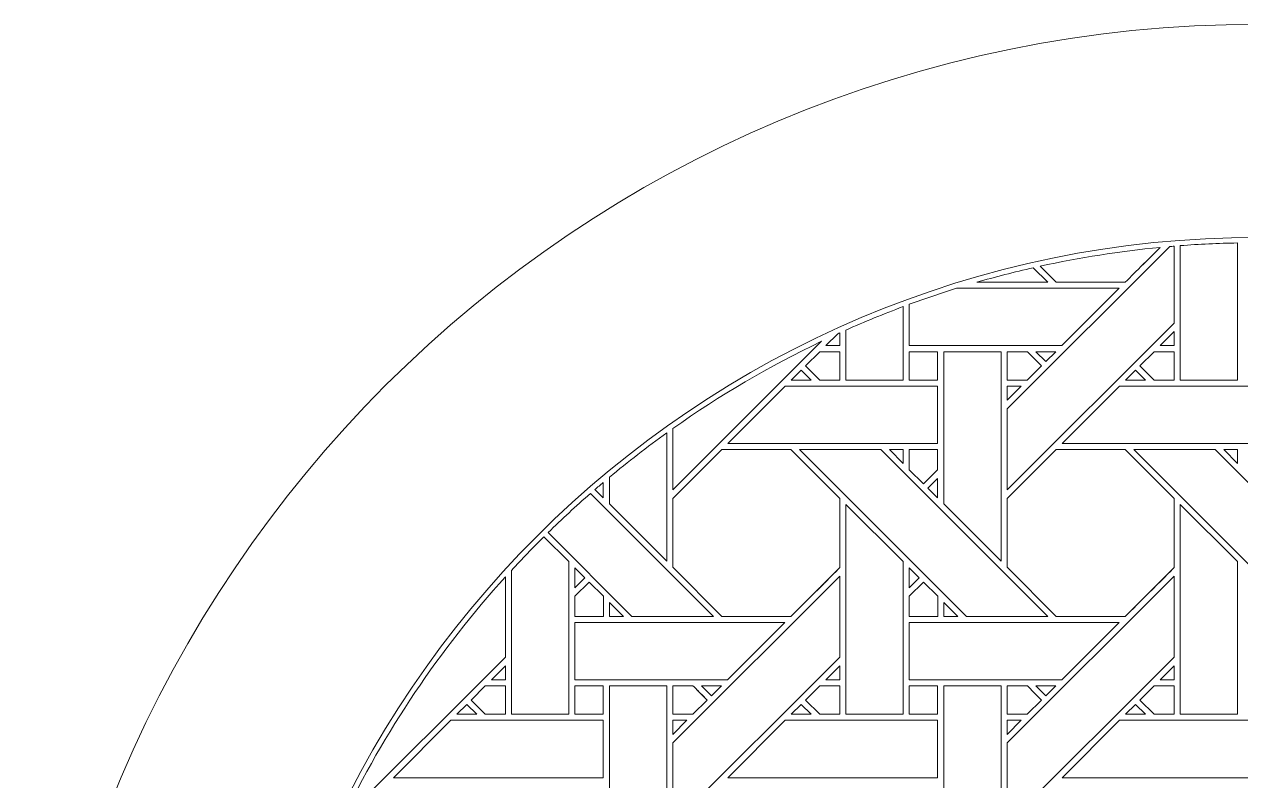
# Model space of a CAD drawing. Header units: inches. Extents: x 8.9 to 15.9, y 4.1 to 14.1.
# Drawn here: x 8.883 to 12.334, y 11.947 to 14.095 of the extents above; entities that cross this region are included whole.
import ezdxf

# ---------------------------------------------------------------- set-up
doc = ezdxf.new("R2010")
doc.units = ezdxf.units.IN
doc.header["$MEASUREMENT"] = 0
doc.layers.add('Design', color=7, linetype='Continuous', lineweight=0)

msp = doc.modelspace()

# ---------------------------------------------------------------- linework, layer by layer
at = {"layer": 'Design'}
for points, knots in [([(12.3829, 14.0948), (10.4499, 14.0948), (8.8829, 12.5278), (8.8829, 10.5948), (8.8829, 10.5948), (8.8829, 4.0948), (8.8829, 4.0948), (8.8829, 4.0948), (15.8829, 4.0948), (15.8829, 4.0948), (15.8829, 4.0948), (15.8829, 10.5948), (15.8829, 10.5948), (15.8829, 12.5278), (14.3159, 14.0948), (12.3829, 14.0948)], [0, 0, 0, 0, 1, 1, 1, 2, 2, 2, 3, 3, 3, 4, 4, 4, 5, 5, 5, 5]), ([(12.3829, 13.4898), (10.7865, 13.4898), (9.4879, 12.1911), (9.4879, 10.5948), (9.4879, 10.5948), (9.4879, 4.6998), (9.4879, 4.6998), (9.4879, 4.6998), (15.2779, 4.6998), (15.2779, 4.6998), (15.2779, 4.6998), (15.2779, 10.5948), (15.2779, 10.5948), (15.2779, 12.1911), (13.9792, 13.4898), (12.3829, 13.4898)], [0, 0, 0, 0, 1, 1, 1, 2, 2, 2, 3, 3, 3, 4, 4, 4, 5, 5, 5, 5]), ([(12.1453, 13.4649), (12.1453, 13.4649), (12.1453, 13.2465), (12.1453, 13.2465), (12.1453, 13.2465), (11.6717, 12.7729), (11.6717, 12.7729), (11.6717, 12.7729), (11.6717, 13.003), (11.6717, 13.003), (11.6717, 13.003), (12.1325, 13.4638), (12.1325, 13.4638), (12.1368, 13.4641), (12.141, 13.4645), (12.1453, 13.4649)], [0, 0, 0, 0, 1, 1, 1, 2, 2, 2, 3, 3, 3, 4, 4, 4, 5, 5, 5, 5]), ([(12.1057, 13.4614), (12.0663, 13.422), (12.0127, 13.3685), (12.0066, 13.3624), (12.0066, 13.3624), (11.8109, 13.3624), (11.8109, 13.3624), (11.8109, 13.3624), (11.7654, 13.4079), (11.7654, 13.4079), (11.8766, 13.4323), (11.9901, 13.4503), (12.1057, 13.4614)], [0, 0, 0, 0, 1, 1, 1, 2, 2, 2, 3, 3, 3, 4, 4, 4, 4]), ([(12.1057, 13.4614), (12.0664, 13.4221), (12.0128, 13.3686), (12.0066, 13.3624), (12.0066, 13.3624), (11.8109, 13.3624), (11.8109, 13.3624), (11.8109, 13.3624), (11.7654, 13.4079), (11.7654, 13.4079), (11.8766, 13.4323), (11.9901, 13.4503), (12.1057, 13.4614)], [0, 0, 0, 0, 1, 1, 1, 2, 2, 2, 3, 3, 3, 4, 4, 4, 4]), ([(12.1625, 13.4664), (12.2163, 13.4705), (12.2706, 13.4729), (12.3252, 13.474), (12.3252, 13.474), (12.3252, 13.0843), (12.3252, 13.0843), (12.3252, 13.0843), (12.1625, 13.0843), (12.1625, 13.0843), (12.1625, 13.0843), (12.1625, 13.4664), (12.1625, 13.4664)], [0, 0, 0, 0, 1, 1, 1, 2, 2, 2, 3, 3, 3, 4, 4, 4, 4]), ([(11.7455, 13.4035), (11.7455, 13.4035), (11.7867, 13.3623), (11.7867, 13.3623), (11.7867, 13.3623), (11.5853, 13.3623), (11.5853, 13.3623), (11.6381, 13.3776), (11.6915, 13.3913), (11.7455, 13.4035)], [0, 0, 0, 0, 1, 1, 1, 2, 2, 2, 3, 3, 3, 3]), ([(11.3938, 13.2998), (11.4378, 13.3159), (11.4824, 13.331), (11.5274, 13.3451), (11.5274, 13.3451), (11.9895, 13.3451), (11.9895, 13.3451), (11.9895, 13.3451), (11.8268, 13.1824), (11.8268, 13.1824), (11.8268, 13.1824), (11.3938, 13.1824), (11.3938, 13.1824), (11.3938, 13.1824), (11.3938, 13.2998), (11.3938, 13.2998)], [0, 0, 0, 0, 1, 1, 1, 2, 2, 2, 3, 3, 3, 4, 4, 4, 5, 5, 5, 5]), ([(11.2137, 13.2265), (11.2672, 13.2504), (11.3214, 13.2726), (11.3765, 13.2932), (11.3765, 13.2932), (11.3765, 13.0843), (11.3765, 13.0843), (11.3765, 13.0843), (11.2137, 13.0843), (11.2137, 13.0843), (11.2137, 13.0843), (11.2137, 13.2265), (11.2137, 13.2265)], [0, 0, 0, 0, 1, 1, 1, 2, 2, 2, 3, 3, 3, 4, 4, 4, 4]), ([(11.1906, 13.2162), (11.1926, 13.2171), (11.1946, 13.2181), (11.1966, 13.219), (11.1966, 13.219), (11.1966, 13.1824), (11.1966, 13.1824), (11.1966, 13.1824), (11.1568, 13.1824), (11.1568, 13.1824), (11.1568, 13.1824), (11.1906, 13.2162), (11.1906, 13.2162)], [0, 0, 0, 0, 1, 1, 1, 2, 2, 2, 3, 3, 3, 4, 4, 4, 4]), ([(12.1056, 13.1824), (12.1056, 13.1824), (12.1453, 13.2222), (12.1453, 13.2222), (12.1453, 13.2222), (12.1453, 13.1824), (12.1453, 13.1824), (12.1453, 13.1824), (12.1056, 13.1824), (12.1056, 13.1824)], [0, 0, 0, 0, 1, 1, 1, 2, 2, 2, 3, 3, 3, 3]), ([(10.7229, 12.947), (10.8557, 13.041), (10.9968, 13.124), (11.1448, 13.1947), (11.1448, 13.1947), (10.7229, 12.7729), (10.7229, 12.7729), (10.7229, 12.7729), (10.7229, 12.947), (10.7229, 12.947)], [0, 0, 0, 0, 1, 1, 1, 2, 2, 2, 3, 3, 3, 3]), ([(11.0991, 13.1247), (11.0991, 13.1247), (11.1396, 13.1652), (11.1396, 13.1652), (11.1396, 13.1652), (11.1966, 13.1652), (11.1966, 13.1652), (11.1966, 13.1652), (11.1966, 13.0844), (11.1966, 13.0844), (11.1966, 13.0844), (11.1395, 13.0844), (11.1395, 13.0844), (11.1395, 13.0844), (11.0991, 13.1247), (11.0991, 13.1247)], [0, 0, 0, 0, 1, 1, 1, 2, 2, 2, 3, 3, 3, 4, 4, 4, 5, 5, 5, 5]), ([(11.0991, 13.1247), (11.0991, 13.1247), (11.1396, 13.1652), (11.1396, 13.1652), (11.1396, 13.1652), (11.1966, 13.1652), (11.1966, 13.1652), (11.1966, 13.1652), (11.1966, 13.0844), (11.1966, 13.0844), (11.1966, 13.0844), (11.1395, 13.0844), (11.1395, 13.0844), (11.1395, 13.0844), (11.0991, 13.1247), (11.0991, 13.1247)], [0, 0, 0, 0, 1, 1, 1, 2, 2, 2, 3, 3, 3, 4, 4, 4, 5, 5, 5, 5]), ([(11.474, 13.0844), (11.474, 13.0844), (11.3938, 13.0844), (11.3938, 13.0844), (11.3938, 13.0844), (11.3938, 13.1651), (11.3938, 13.1651), (11.3938, 13.1651), (11.474, 13.1651), (11.474, 13.1651), (11.474, 13.1651), (11.474, 13.0844), (11.474, 13.0844)], [0, 0, 0, 0, 1, 1, 1, 2, 2, 2, 3, 3, 3, 4, 4, 4, 4]), ([(11.3938, 13.1651), (11.3938, 13.1651), (11.474, 13.1651), (11.474, 13.1651), (11.474, 13.1651), (11.474, 13.0844), (11.474, 13.0844), (11.474, 13.0844), (11.3938, 13.0844), (11.3938, 13.0844), (11.3938, 13.0844), (11.3938, 13.1651), (11.3938, 13.1651)], [0, 0, 0, 0, 1, 1, 1, 2, 2, 2, 3, 3, 3, 4, 4, 4, 4]), ([(11.4916, 12.7329), (11.4916, 12.7329), (11.4916, 13.1651), (11.4916, 13.1651), (11.4916, 13.1651), (11.6545, 13.1651), (11.6545, 13.1651), (11.6545, 13.1651), (11.6545, 12.57), (11.6545, 12.57), (11.6545, 12.57), (11.4916, 12.7329), (11.4916, 12.7329)], [0, 0, 0, 0, 1, 1, 1, 2, 2, 2, 3, 3, 3, 4, 4, 4, 4]), ([(11.6717, 13.0844), (11.6717, 13.0844), (11.6717, 13.1651), (11.6717, 13.1651), (11.6717, 13.1651), (11.7287, 13.1651), (11.7287, 13.1651), (11.7339, 13.16), (11.7646, 13.1292), (11.7691, 13.1248), (11.7691, 13.1248), (11.7286, 13.0844), (11.7286, 13.0844), (11.7286, 13.0844), (11.6717, 13.0844), (11.6717, 13.0844)], [0, 0, 0, 0, 1, 1, 1, 2, 2, 2, 3, 3, 3, 4, 4, 4, 5, 5, 5, 5]), ([(11.7691, 13.1248), (11.7691, 13.1248), (11.7286, 13.0844), (11.7286, 13.0844), (11.7286, 13.0844), (11.6717, 13.0844), (11.6717, 13.0844), (11.6717, 13.0844), (11.6717, 13.1651), (11.6717, 13.1651), (11.6717, 13.1651), (11.7287, 13.1651), (11.7287, 13.1651), (11.7339, 13.1599), (11.7647, 13.1291), (11.7691, 13.1248)], [0, 0, 0, 0, 1, 1, 1, 2, 2, 2, 3, 3, 3, 4, 4, 4, 5, 5, 5, 5]), ([(11.7531, 13.1651), (11.7531, 13.1651), (11.8096, 13.1651), (11.8096, 13.1651), (11.8096, 13.1651), (11.7813, 13.1369), (11.7813, 13.1369), (11.7813, 13.1369), (11.7531, 13.1651), (11.7531, 13.1651)], [0, 0, 0, 0, 1, 1, 1, 2, 2, 2, 3, 3, 3, 3]), ([(12.0479, 13.1247), (12.0479, 13.1247), (12.0883, 13.1652), (12.0883, 13.1652), (12.0883, 13.1652), (12.1453, 13.1652), (12.1453, 13.1652), (12.1453, 13.1652), (12.1453, 13.0844), (12.1453, 13.0844), (12.1453, 13.0844), (12.0882, 13.0844), (12.0882, 13.0844), (12.0882, 13.0844), (12.0479, 13.1247), (12.0479, 13.1247)], [0, 0, 0, 0, 1, 1, 1, 2, 2, 2, 3, 3, 3, 4, 4, 4, 5, 5, 5, 5]), ([(12.1453, 13.1652), (12.1453, 13.1652), (12.1453, 13.0844), (12.1453, 13.0844), (12.1453, 13.0844), (12.0882, 13.0844), (12.0882, 13.0844), (12.0882, 13.0844), (12.0479, 13.1247), (12.0479, 13.1247), (12.0479, 13.1247), (12.0883, 13.1652), (12.0883, 13.1652), (12.0883, 13.1652), (12.1453, 13.1652), (12.1453, 13.1652)], [0, 0, 0, 0, 1, 1, 1, 2, 2, 2, 3, 3, 3, 4, 4, 4, 5, 5, 5, 5]), ([(11.1153, 13.0843), (11.1153, 13.0843), (11.0588, 13.0843), (11.0588, 13.0843), (11.0588, 13.0843), (11.087, 13.1126), (11.087, 13.1126), (11.087, 13.1126), (11.1153, 13.0843), (11.1153, 13.0843)], [0, 0, 0, 0, 1, 1, 1, 2, 2, 2, 3, 3, 3, 3]), ([(12.064, 13.0843), (12.064, 13.0843), (12.0075, 13.0843), (12.0075, 13.0843), (12.0075, 13.0843), (12.0358, 13.1126), (12.0358, 13.1126), (12.0358, 13.1126), (12.064, 13.0843), (12.064, 13.0843)], [0, 0, 0, 0, 1, 1, 1, 2, 2, 2, 3, 3, 3, 3]), ([(11.4741, 13.0672), (11.4741, 13.0672), (11.4741, 12.9044), (11.4741, 12.9044), (11.4741, 12.9044), (10.8788, 12.9044), (10.8788, 12.9044), (10.8788, 12.9044), (11.0416, 13.0672), (11.0416, 13.0672), (11.0416, 13.0672), (11.4741, 13.0672), (11.4741, 13.0672)], [0, 0, 0, 0, 1, 1, 1, 2, 2, 2, 3, 3, 3, 4, 4, 4, 4]), ([(11.7115, 13.0672), (11.7115, 13.0672), (11.6717, 13.0274), (11.6717, 13.0274), (11.6717, 13.0274), (11.6717, 13.0672), (11.6717, 13.0672), (11.6717, 13.0672), (11.7115, 13.0672), (11.7115, 13.0672)], [0, 0, 0, 0, 1, 1, 1, 2, 2, 2, 3, 3, 3, 3]), ([(12.4228, 13.0672), (12.4228, 13.0672), (12.4228, 12.9044), (12.4228, 12.9044), (12.4228, 12.9044), (11.8275, 12.9044), (11.8275, 12.9044), (11.8275, 12.9044), (11.9904, 13.0672), (11.9904, 13.0672), (11.9904, 13.0672), (12.4228, 13.0672), (12.4228, 13.0672)], [0, 0, 0, 0, 1, 1, 1, 2, 2, 2, 3, 3, 3, 4, 4, 4, 4]), ([(10.5429, 12.8086), (10.5956, 12.8525), (10.65, 12.8946), (10.7058, 12.9347), (10.7058, 12.9347), (10.7058, 12.57), (10.7058, 12.57), (10.7058, 12.57), (10.5429, 12.7329), (10.5429, 12.7329), (10.5429, 12.7329), (10.5429, 12.8086), (10.5429, 12.8086)], [0, 0, 0, 0, 1, 1, 1, 2, 2, 2, 3, 3, 3, 4, 4, 4, 4]), ([(11.1966, 12.7485), (11.1966, 12.7485), (11.1966, 12.5523), (11.1966, 12.5523), (11.1788, 12.5344), (11.0669, 12.4226), (11.0579, 12.4136), (11.0579, 12.4136), (10.8622, 12.4136), (10.8622, 12.4136), (10.8622, 12.4136), (10.7229, 12.5529), (10.7229, 12.5529), (10.7229, 12.5529), (10.7229, 12.7485), (10.7229, 12.7485), (10.7229, 12.7485), (10.8616, 12.8873), (10.8616, 12.8873), (10.8616, 12.8873), (11.0578, 12.8873), (11.0578, 12.8873), (11.0578, 12.8873), (11.1966, 12.7485), (11.1966, 12.7485)], [0, 0, 0, 0, 1, 1, 1, 2, 2, 2, 3, 3, 3, 4, 4, 4, 5, 5, 5, 6, 6, 6, 7, 7, 7, 8, 8, 8, 8]), ([(10.7229, 12.7485), (10.7229, 12.7485), (10.8616, 12.8873), (10.8616, 12.8873), (10.8616, 12.8873), (11.0578, 12.8873), (11.0578, 12.8873), (11.0578, 12.8873), (11.1966, 12.7485), (11.1966, 12.7485), (11.1966, 12.7485), (11.1966, 12.5523), (11.1966, 12.5523), (11.1784, 12.534), (11.0666, 12.4224), (11.0579, 12.4136), (11.0579, 12.4136), (10.8622, 12.4136), (10.8622, 12.4136), (10.8622, 12.4136), (10.7229, 12.5529), (10.7229, 12.5529), (10.7229, 12.5529), (10.7229, 12.7485), (10.7229, 12.7485)], [0, 0, 0, 0, 1, 1, 1, 2, 2, 2, 3, 3, 3, 4, 4, 4, 5, 5, 5, 6, 6, 6, 7, 7, 7, 8, 8, 8, 8]), ([(11.313, 12.8872), (11.313, 12.8872), (11.7867, 12.4136), (11.7867, 12.4136), (11.7867, 12.4136), (11.5557, 12.4136), (11.5557, 12.4136), (11.5557, 12.4136), (11.0821, 12.8872), (11.0821, 12.8872), (11.0821, 12.8872), (11.313, 12.8872), (11.313, 12.8872)], [0, 0, 0, 0, 1, 1, 1, 2, 2, 2, 3, 3, 3, 4, 4, 4, 4]), ([(11.3766, 12.8872), (11.3766, 12.8872), (11.3766, 12.8474), (11.3766, 12.8474), (11.3766, 12.8474), (11.3372, 12.8872), (11.3372, 12.8872), (11.3372, 12.8872), (11.3766, 12.8872), (11.3766, 12.8872)], [0, 0, 0, 0, 1, 1, 1, 2, 2, 2, 3, 3, 3, 3]), ([(11.474, 12.8873), (11.474, 12.8873), (11.474, 12.8297), (11.474, 12.8297), (11.474, 12.8297), (11.4341, 12.7897), (11.4341, 12.7897), (11.4341, 12.7897), (11.3938, 12.8301), (11.3938, 12.8301), (11.3938, 12.8301), (11.3938, 12.8873), (11.3938, 12.8873), (11.3938, 12.8873), (11.474, 12.8873), (11.474, 12.8873)], [0, 0, 0, 0, 1, 1, 1, 2, 2, 2, 3, 3, 3, 4, 4, 4, 5, 5, 5, 5]), ([(11.4341, 12.7897), (11.4341, 12.7897), (11.3938, 12.8301), (11.3938, 12.8301), (11.3938, 12.8301), (11.3938, 12.8873), (11.3938, 12.8873), (11.3938, 12.8873), (11.474, 12.8873), (11.474, 12.8873), (11.474, 12.8873), (11.474, 12.8297), (11.474, 12.8297), (11.474, 12.8297), (11.4341, 12.7897), (11.4341, 12.7897)], [0, 0, 0, 0, 1, 1, 1, 2, 2, 2, 3, 3, 3, 4, 4, 4, 5, 5, 5, 5]), ([(11.8104, 12.8873), (11.8104, 12.8873), (12.0066, 12.8873), (12.0066, 12.8873), (12.0066, 12.8873), (12.1453, 12.7485), (12.1453, 12.7485), (12.1453, 12.7485), (12.1453, 12.5523), (12.1453, 12.5523), (12.1275, 12.5344), (12.0156, 12.4226), (12.0066, 12.4136), (12.0066, 12.4136), (11.8109, 12.4136), (11.8109, 12.4136), (11.8109, 12.4136), (11.6717, 12.5529), (11.6717, 12.5529), (11.6717, 12.5529), (11.6717, 12.7485), (11.6717, 12.7485), (11.6717, 12.7485), (11.8104, 12.8873), (11.8104, 12.8873)], [0, 0, 0, 0, 1, 1, 1, 2, 2, 2, 3, 3, 3, 4, 4, 4, 5, 5, 5, 6, 6, 6, 7, 7, 7, 8, 8, 8, 8]), ([(12.0066, 12.8873), (12.0066, 12.8873), (12.1453, 12.7485), (12.1453, 12.7485), (12.1453, 12.7485), (12.1453, 12.5523), (12.1453, 12.5523), (12.1272, 12.5341), (12.0154, 12.4224), (12.0066, 12.4136), (12.0066, 12.4136), (11.8109, 12.4136), (11.8109, 12.4136), (11.8109, 12.4136), (11.6717, 12.5529), (11.6717, 12.5529), (11.6717, 12.5529), (11.6717, 12.7485), (11.6717, 12.7485), (11.6717, 12.7485), (11.8104, 12.8873), (11.8104, 12.8873), (11.8104, 12.8873), (12.0066, 12.8873), (12.0066, 12.8873)], [0, 0, 0, 0, 1, 1, 1, 2, 2, 2, 3, 3, 3, 4, 4, 4, 5, 5, 5, 6, 6, 6, 7, 7, 7, 8, 8, 8, 8]), ([(12.7354, 12.4136), (12.7354, 12.4136), (12.5044, 12.4136), (12.5044, 12.4136), (12.5044, 12.4136), (12.0308, 12.8872), (12.0308, 12.8872), (12.0308, 12.8872), (12.2618, 12.8872), (12.2618, 12.8872), (12.2618, 12.8872), (12.7354, 12.4136), (12.7354, 12.4136)], [0, 0, 0, 0, 1, 1, 1, 2, 2, 2, 3, 3, 3, 4, 4, 4, 4]), ([(12.2859, 12.8872), (12.2859, 12.8872), (12.3253, 12.8872), (12.3253, 12.8872), (12.3253, 12.8872), (12.3253, 12.8474), (12.3253, 12.8474), (12.3253, 12.8474), (12.2859, 12.8872), (12.2859, 12.8872)], [0, 0, 0, 0, 1, 1, 1, 2, 2, 2, 3, 3, 3, 3]), ([(11.4741, 12.8054), (11.4741, 12.8054), (11.4741, 12.7502), (11.4741, 12.7502), (11.4741, 12.7502), (11.4463, 12.7776), (11.4463, 12.7776), (11.4463, 12.7776), (11.4741, 12.8054), (11.4741, 12.8054)], [0, 0, 0, 0, 1, 1, 1, 2, 2, 2, 3, 3, 3, 3]), ([(10.5253, 12.7938), (10.5253, 12.7938), (10.5253, 12.7502), (10.5253, 12.7502), (10.5253, 12.7502), (10.5016, 12.7737), (10.5016, 12.7737), (10.5094, 12.7805), (10.5174, 12.7871), (10.5253, 12.7938)], [0, 0, 0, 0, 1, 1, 1, 2, 2, 2, 3, 3, 3, 3]), ([(10.489, 12.7626), (10.489, 12.7626), (10.838, 12.4136), (10.838, 12.4136), (10.838, 12.4136), (10.6069, 12.4136), (10.6069, 12.4136), (10.6069, 12.4136), (10.3691, 12.6515), (10.3691, 12.6515), (10.408, 12.6896), (10.4479, 12.7267), (10.489, 12.7626)], [0, 0, 0, 0, 1, 1, 1, 2, 2, 2, 3, 3, 3, 4, 4, 4, 4]), ([(11.2137, 12.1356), (11.2137, 12.1356), (11.2137, 12.7314), (11.2137, 12.7314), (11.2137, 12.7314), (11.3765, 12.5693), (11.3765, 12.5693), (11.3765, 12.5693), (11.3765, 12.1356), (11.3765, 12.1356), (11.3765, 12.1356), (11.2137, 12.1356), (11.2137, 12.1356)], [0, 0, 0, 0, 1, 1, 1, 2, 2, 2, 3, 3, 3, 4, 4, 4, 4]), ([(12.1625, 12.1356), (12.1625, 12.1356), (12.1625, 12.7314), (12.1625, 12.7314), (12.1625, 12.7314), (12.3252, 12.5693), (12.3252, 12.5693), (12.3252, 12.5693), (12.3252, 12.1356), (12.3252, 12.1356), (12.3252, 12.1356), (12.1625, 12.1356), (12.1625, 12.1356)], [0, 0, 0, 0, 1, 1, 1, 2, 2, 2, 3, 3, 3, 4, 4, 4, 4]), ([(10.265, 12.5443), (10.295, 12.5768), (10.3256, 12.6086), (10.357, 12.6397), (10.357, 12.6397), (10.4278, 12.5693), (10.4278, 12.5693), (10.4278, 12.5693), (10.4278, 12.1356), (10.4278, 12.1356), (10.4278, 12.1356), (10.265, 12.1356), (10.265, 12.1356), (10.265, 12.1356), (10.265, 12.5443), (10.265, 12.5443)], [0, 0, 0, 0, 1, 1, 1, 2, 2, 2, 3, 3, 3, 4, 4, 4, 5, 5, 5, 5]), ([(10.4451, 12.495), (10.4451, 12.495), (10.4451, 12.5518), (10.4451, 12.5518), (10.4451, 12.5518), (10.4733, 12.5232), (10.4733, 12.5232), (10.4733, 12.5232), (10.4451, 12.495), (10.4451, 12.495)], [0, 0, 0, 0, 1, 1, 1, 2, 2, 2, 3, 3, 3, 3]), ([(11.1966, 12.2978), (11.1966, 12.2978), (10.7229, 11.8242), (10.7229, 11.8242), (10.7229, 11.8242), (10.7229, 12.0543), (10.7229, 12.0543), (10.7229, 12.0543), (11.1966, 12.5279), (11.1966, 12.5279), (11.1966, 12.5279), (11.1966, 12.2978), (11.1966, 12.2978)], [0, 0, 0, 0, 1, 1, 1, 2, 2, 2, 3, 3, 3, 4, 4, 4, 4]), ([(11.3938, 12.495), (11.3938, 12.495), (11.3938, 12.5518), (11.3938, 12.5518), (11.3938, 12.5518), (11.422, 12.5232), (11.422, 12.5232), (11.422, 12.5232), (11.3938, 12.495), (11.3938, 12.495)], [0, 0, 0, 0, 1, 1, 1, 2, 2, 2, 3, 3, 3, 3]), ([(12.1453, 12.2978), (12.1453, 12.2978), (11.6717, 11.8242), (11.6717, 11.8242), (11.6717, 11.8242), (11.6717, 12.0543), (11.6717, 12.0543), (11.6717, 12.0543), (12.1453, 12.5279), (12.1453, 12.5279), (12.1453, 12.5279), (12.1453, 12.2978), (12.1453, 12.2978)], [0, 0, 0, 0, 1, 1, 1, 2, 2, 2, 3, 3, 3, 4, 4, 4, 4]), ([(10.2479, 12.5257), (10.2479, 12.5257), (10.2479, 12.2978), (10.2479, 12.2978), (10.2479, 12.2978), (9.7829, 11.8329), (9.7829, 11.8329), (9.9041, 12.0864), (10.0613, 12.3195), (10.2479, 12.5257)], [0, 0, 0, 0, 1, 1, 1, 2, 2, 2, 3, 3, 3, 3]), ([(10.4451, 12.4134), (10.4451, 12.4134), (10.4451, 12.4707), (10.4451, 12.4707), (10.4451, 12.4707), (10.4854, 12.511), (10.4854, 12.511), (10.4854, 12.511), (10.5257, 12.4707), (10.5257, 12.4707), (10.5257, 12.4707), (10.5257, 12.4134), (10.5257, 12.4134), (10.5257, 12.4134), (10.4451, 12.4134), (10.4451, 12.4134)], [0, 0, 0, 0, 1, 1, 1, 2, 2, 2, 3, 3, 3, 4, 4, 4, 5, 5, 5, 5]), ([(10.4854, 12.511), (10.4854, 12.511), (10.5257, 12.4707), (10.5257, 12.4707), (10.5257, 12.4707), (10.5257, 12.4134), (10.5257, 12.4134), (10.5257, 12.4134), (10.4451, 12.4134), (10.4451, 12.4134), (10.4451, 12.4134), (10.4451, 12.4707), (10.4451, 12.4707), (10.4451, 12.4707), (10.4854, 12.511), (10.4854, 12.511)], [0, 0, 0, 0, 1, 1, 1, 2, 2, 2, 3, 3, 3, 4, 4, 4, 5, 5, 5, 5]), ([(11.3938, 12.4134), (11.3938, 12.4134), (11.3938, 12.4707), (11.3938, 12.4707), (11.3938, 12.4707), (11.4341, 12.511), (11.4341, 12.511), (11.4341, 12.511), (11.4745, 12.4707), (11.4745, 12.4707), (11.4745, 12.4707), (11.4745, 12.4134), (11.4745, 12.4134), (11.4745, 12.4134), (11.3938, 12.4134), (11.3938, 12.4134)], [0, 0, 0, 0, 1, 1, 1, 2, 2, 2, 3, 3, 3, 4, 4, 4, 5, 5, 5, 5]), ([(11.4341, 12.511), (11.4341, 12.511), (11.4745, 12.4707), (11.4745, 12.4707), (11.4745, 12.4707), (11.4745, 12.4134), (11.4745, 12.4134), (11.4745, 12.4134), (11.3938, 12.4134), (11.3938, 12.4134), (11.3938, 12.4134), (11.3938, 12.4707), (11.3938, 12.4707), (11.3938, 12.4707), (11.4341, 12.511), (11.4341, 12.511)], [0, 0, 0, 0, 1, 1, 1, 2, 2, 2, 3, 3, 3, 4, 4, 4, 5, 5, 5, 5]), ([(10.543, 12.4136), (10.543, 12.4136), (10.543, 12.4534), (10.543, 12.4534), (10.543, 12.4534), (10.5827, 12.4136), (10.5827, 12.4136), (10.5827, 12.4136), (10.543, 12.4136), (10.543, 12.4136)], [0, 0, 0, 0, 1, 1, 1, 2, 2, 2, 3, 3, 3, 3]), ([(11.4917, 12.4136), (11.4917, 12.4136), (11.4917, 12.4534), (11.4917, 12.4534), (11.4917, 12.4534), (11.5314, 12.4136), (11.5314, 12.4136), (11.5314, 12.4136), (11.4917, 12.4136), (11.4917, 12.4136)], [0, 0, 0, 0, 1, 1, 1, 2, 2, 2, 3, 3, 3, 3]), ([(11.0408, 12.3963), (11.0408, 12.3963), (10.8781, 12.2336), (10.8781, 12.2336), (10.8781, 12.2336), (10.4451, 12.2336), (10.4451, 12.2336), (10.4451, 12.2336), (10.4451, 12.3963), (10.4451, 12.3963), (10.4451, 12.3963), (11.0408, 12.3963), (11.0408, 12.3963)], [0, 0, 0, 0, 1, 1, 1, 2, 2, 2, 3, 3, 3, 4, 4, 4, 4]), ([(11.9895, 12.3963), (11.9895, 12.3963), (11.8268, 12.2336), (11.8268, 12.2336), (11.8268, 12.2336), (11.3938, 12.2336), (11.3938, 12.2336), (11.3938, 12.2336), (11.3938, 12.3963), (11.3938, 12.3963), (11.3938, 12.3963), (11.9895, 12.3963), (11.9895, 12.3963)], [0, 0, 0, 0, 1, 1, 1, 2, 2, 2, 3, 3, 3, 4, 4, 4, 4]), ([(10.2479, 12.2337), (10.2479, 12.2337), (10.2081, 12.2337), (10.2081, 12.2337), (10.2081, 12.2337), (10.2479, 12.2734), (10.2479, 12.2734), (10.2479, 12.2734), (10.2479, 12.2337), (10.2479, 12.2337)], [0, 0, 0, 0, 1, 1, 1, 2, 2, 2, 3, 3, 3, 3]), ([(11.1568, 12.2337), (11.1568, 12.2337), (11.1966, 12.2734), (11.1966, 12.2734), (11.1966, 12.2734), (11.1966, 12.2337), (11.1966, 12.2337), (11.1966, 12.2337), (11.1568, 12.2337), (11.1568, 12.2337)], [0, 0, 0, 0, 1, 1, 1, 2, 2, 2, 3, 3, 3, 3]), ([(12.1056, 12.2337), (12.1056, 12.2337), (12.1453, 12.2734), (12.1453, 12.2734), (12.1453, 12.2734), (12.1453, 12.2337), (12.1453, 12.2337), (12.1453, 12.2337), (12.1056, 12.2337), (12.1056, 12.2337)], [0, 0, 0, 0, 1, 1, 1, 2, 2, 2, 3, 3, 3, 3]), ([(10.1504, 12.176), (10.1504, 12.176), (10.1908, 12.2164), (10.1908, 12.2164), (10.1908, 12.2164), (10.2479, 12.2164), (10.2479, 12.2164), (10.2479, 12.2164), (10.2479, 12.1356), (10.2479, 12.1356), (10.2479, 12.1356), (10.1907, 12.1356), (10.1907, 12.1356), (10.1907, 12.1356), (10.1504, 12.176), (10.1504, 12.176)], [0, 0, 0, 0, 1, 1, 1, 2, 2, 2, 3, 3, 3, 4, 4, 4, 5, 5, 5, 5]), ([(10.1504, 12.176), (10.1504, 12.176), (10.1908, 12.2164), (10.1908, 12.2164), (10.1908, 12.2164), (10.2479, 12.2164), (10.2479, 12.2164), (10.2479, 12.2164), (10.2479, 12.1356), (10.2479, 12.1356), (10.2479, 12.1356), (10.1907, 12.1356), (10.1907, 12.1356), (10.1907, 12.1356), (10.1504, 12.176), (10.1504, 12.176)], [0, 0, 0, 0, 1, 1, 1, 2, 2, 2, 3, 3, 3, 4, 4, 4, 5, 5, 5, 5]), ([(10.5253, 12.1356), (10.5253, 12.1356), (10.4451, 12.1356), (10.4451, 12.1356), (10.4451, 12.1356), (10.4451, 12.2164), (10.4451, 12.2164), (10.4451, 12.2164), (10.5253, 12.2164), (10.5253, 12.2164), (10.5253, 12.2164), (10.5253, 12.1356), (10.5253, 12.1356)], [0, 0, 0, 0, 1, 1, 1, 2, 2, 2, 3, 3, 3, 4, 4, 4, 4]), ([(10.5253, 12.2164), (10.5253, 12.2164), (10.5253, 12.1356), (10.5253, 12.1356), (10.5253, 12.1356), (10.4451, 12.1356), (10.4451, 12.1356), (10.4451, 12.1356), (10.4451, 12.2164), (10.4451, 12.2164), (10.4451, 12.2164), (10.5253, 12.2164), (10.5253, 12.2164)], [0, 0, 0, 0, 1, 1, 1, 2, 2, 2, 3, 3, 3, 4, 4, 4, 4]), ([(10.7058, 12.2164), (10.7058, 12.2164), (10.7058, 11.6213), (10.7058, 11.6213), (10.7058, 11.6213), (10.5429, 11.7842), (10.5429, 11.7842), (10.5429, 11.7842), (10.5429, 12.2164), (10.5429, 12.2164), (10.5429, 12.2164), (10.7058, 12.2164), (10.7058, 12.2164)], [0, 0, 0, 0, 1, 1, 1, 2, 2, 2, 3, 3, 3, 4, 4, 4, 4]), ([(10.78, 12.2164), (10.7851, 12.2113), (10.8159, 12.1805), (10.8203, 12.1761), (10.8203, 12.1761), (10.7799, 12.1356), (10.7799, 12.1356), (10.7799, 12.1356), (10.7229, 12.1356), (10.7229, 12.1356), (10.7229, 12.1356), (10.7229, 12.2164), (10.7229, 12.2164), (10.7229, 12.2164), (10.78, 12.2164), (10.78, 12.2164)], [0, 0, 0, 0, 1, 1, 1, 2, 2, 2, 3, 3, 3, 4, 4, 4, 5, 5, 5, 5]), ([(10.805, 12.1914), (10.805, 12.1914), (10.8203, 12.1761), (10.8203, 12.1761), (10.8203, 12.1761), (10.7799, 12.1356), (10.7799, 12.1356), (10.7799, 12.1356), (10.7229, 12.1356), (10.7229, 12.1356), (10.7229, 12.1356), (10.7229, 12.2164), (10.7229, 12.2164), (10.7229, 12.2164), (10.78, 12.2164), (10.78, 12.2164), (10.7854, 12.211), (10.7956, 12.2008), (10.805, 12.1914)], [0, 0, 0, 0, 1, 1, 1, 2, 2, 2, 3, 3, 3, 4, 4, 4, 5, 5, 5, 6, 6, 6, 6]), ([(10.8044, 12.2164), (10.8044, 12.2164), (10.8608, 12.2164), (10.8608, 12.2164), (10.8608, 12.2164), (10.8326, 12.1882), (10.8326, 12.1882), (10.8326, 12.1882), (10.8044, 12.2164), (10.8044, 12.2164)], [0, 0, 0, 0, 1, 1, 1, 2, 2, 2, 3, 3, 3, 3]), ([(11.1966, 12.2164), (11.1966, 12.2164), (11.1966, 12.1356), (11.1966, 12.1356), (11.1966, 12.1356), (11.1395, 12.1356), (11.1395, 12.1356), (11.1395, 12.1356), (11.0991, 12.176), (11.0991, 12.176), (11.0991, 12.176), (11.1396, 12.2164), (11.1396, 12.2164), (11.1396, 12.2164), (11.1966, 12.2164), (11.1966, 12.2164)], [0, 0, 0, 0, 1, 1, 1, 2, 2, 2, 3, 3, 3, 4, 4, 4, 5, 5, 5, 5]), ([(11.1966, 12.2164), (11.1966, 12.2164), (11.1966, 12.1356), (11.1966, 12.1356), (11.1966, 12.1356), (11.1395, 12.1356), (11.1395, 12.1356), (11.1395, 12.1356), (11.0991, 12.176), (11.0991, 12.176), (11.0991, 12.176), (11.1396, 12.2164), (11.1396, 12.2164), (11.1396, 12.2164), (11.1966, 12.2164), (11.1966, 12.2164)], [0, 0, 0, 0, 1, 1, 1, 2, 2, 2, 3, 3, 3, 4, 4, 4, 5, 5, 5, 5]), ([(11.474, 12.1356), (11.474, 12.1356), (11.3938, 12.1356), (11.3938, 12.1356), (11.3938, 12.1356), (11.3938, 12.2164), (11.3938, 12.2164), (11.3938, 12.2164), (11.474, 12.2164), (11.474, 12.2164), (11.474, 12.2164), (11.474, 12.1356), (11.474, 12.1356)], [0, 0, 0, 0, 1, 1, 1, 2, 2, 2, 3, 3, 3, 4, 4, 4, 4]), ([(11.474, 12.2164), (11.474, 12.2164), (11.474, 12.1356), (11.474, 12.1356), (11.474, 12.1356), (11.3938, 12.1356), (11.3938, 12.1356), (11.3938, 12.1356), (11.3938, 12.2164), (11.3938, 12.2164), (11.3938, 12.2164), (11.474, 12.2164), (11.474, 12.2164)], [0, 0, 0, 0, 1, 1, 1, 2, 2, 2, 3, 3, 3, 4, 4, 4, 4]), ([(11.4916, 11.7842), (11.4916, 11.7842), (11.4916, 12.2164), (11.4916, 12.2164), (11.4916, 12.2164), (11.6545, 12.2164), (11.6545, 12.2164), (11.6545, 12.2164), (11.6545, 11.6213), (11.6545, 11.6213), (11.6545, 11.6213), (11.4916, 11.7842), (11.4916, 11.7842)], [0, 0, 0, 0, 1, 1, 1, 2, 2, 2, 3, 3, 3, 4, 4, 4, 4]), ([(11.7287, 12.2164), (11.7339, 12.2113), (11.7646, 12.1805), (11.7691, 12.1761), (11.7691, 12.1761), (11.7286, 12.1356), (11.7286, 12.1356), (11.7286, 12.1356), (11.6717, 12.1356), (11.6717, 12.1356), (11.6717, 12.1356), (11.6717, 12.2164), (11.6717, 12.2164), (11.6717, 12.2164), (11.7287, 12.2164), (11.7287, 12.2164)], [0, 0, 0, 0, 1, 1, 1, 2, 2, 2, 3, 3, 3, 4, 4, 4, 5, 5, 5, 5]), ([(11.7691, 12.1761), (11.7691, 12.1761), (11.7286, 12.1356), (11.7286, 12.1356), (11.7286, 12.1356), (11.6717, 12.1356), (11.6717, 12.1356), (11.6717, 12.1356), (11.6717, 12.2164), (11.6717, 12.2164), (11.6717, 12.2164), (11.7287, 12.2164), (11.7287, 12.2164), (11.734, 12.2112), (11.7648, 12.1803), (11.7691, 12.1761)], [0, 0, 0, 0, 1, 1, 1, 2, 2, 2, 3, 3, 3, 4, 4, 4, 5, 5, 5, 5]), ([(11.7531, 12.2164), (11.7531, 12.2164), (11.8096, 12.2164), (11.8096, 12.2164), (11.8096, 12.2164), (11.7813, 12.1882), (11.7813, 12.1882), (11.7813, 12.1882), (11.7531, 12.2164), (11.7531, 12.2164)], [0, 0, 0, 0, 1, 1, 1, 2, 2, 2, 3, 3, 3, 3]), ([(12.1453, 12.2164), (12.1453, 12.2164), (12.1453, 12.1356), (12.1453, 12.1356), (12.1453, 12.1356), (12.0882, 12.1356), (12.0882, 12.1356), (12.0882, 12.1356), (12.0479, 12.176), (12.0479, 12.176), (12.0479, 12.176), (12.0883, 12.2164), (12.0883, 12.2164), (12.0883, 12.2164), (12.1453, 12.2164), (12.1453, 12.2164)], [0, 0, 0, 0, 1, 1, 1, 2, 2, 2, 3, 3, 3, 4, 4, 4, 5, 5, 5, 5]), ([(12.1453, 12.2164), (12.1453, 12.2164), (12.1453, 12.1356), (12.1453, 12.1356), (12.1453, 12.1356), (12.0882, 12.1356), (12.0882, 12.1356), (12.0882, 12.1356), (12.0479, 12.176), (12.0479, 12.176), (12.0479, 12.176), (12.0883, 12.2164), (12.0883, 12.2164), (12.0883, 12.2164), (12.1453, 12.2164), (12.1453, 12.2164)], [0, 0, 0, 0, 1, 1, 1, 2, 2, 2, 3, 3, 3, 4, 4, 4, 5, 5, 5, 5]), ([(10.1666, 12.1356), (10.1666, 12.1356), (10.11, 12.1356), (10.11, 12.1356), (10.11, 12.1356), (10.1383, 12.1639), (10.1383, 12.1639), (10.1383, 12.1639), (10.1666, 12.1356), (10.1666, 12.1356)], [0, 0, 0, 0, 1, 1, 1, 2, 2, 2, 3, 3, 3, 3]), ([(11.1153, 12.1356), (11.1153, 12.1356), (11.0588, 12.1356), (11.0588, 12.1356), (11.0588, 12.1356), (11.087, 12.1639), (11.087, 12.1639), (11.087, 12.1639), (11.1153, 12.1356), (11.1153, 12.1356)], [0, 0, 0, 0, 1, 1, 1, 2, 2, 2, 3, 3, 3, 3]), ([(12.064, 12.1356), (12.064, 12.1356), (12.0075, 12.1356), (12.0075, 12.1356), (12.0075, 12.1356), (12.0358, 12.1639), (12.0358, 12.1639), (12.0358, 12.1639), (12.064, 12.1356), (12.064, 12.1356)], [0, 0, 0, 0, 1, 1, 1, 2, 2, 2, 3, 3, 3, 3]), ([(10.5253, 12.1185), (10.5253, 12.1185), (10.5253, 11.9556), (10.5253, 11.9556), (10.5253, 11.9556), (9.9301, 11.9556), (9.9301, 11.9556), (9.9301, 11.9556), (10.0929, 12.1185), (10.0929, 12.1185), (10.0929, 12.1185), (10.5253, 12.1185), (10.5253, 12.1185)], [0, 0, 0, 0, 1, 1, 1, 2, 2, 2, 3, 3, 3, 4, 4, 4, 4]), ([(10.7628, 12.1185), (10.7628, 12.1185), (10.7229, 12.0786), (10.7229, 12.0786), (10.7229, 12.0786), (10.7229, 12.1185), (10.7229, 12.1185), (10.7229, 12.1185), (10.7628, 12.1185), (10.7628, 12.1185)], [0, 0, 0, 0, 1, 1, 1, 2, 2, 2, 3, 3, 3, 3]), ([(11.4741, 12.1185), (11.4741, 12.1185), (11.4741, 11.9556), (11.4741, 11.9556), (11.4741, 11.9556), (10.8788, 11.9556), (10.8788, 11.9556), (10.8788, 11.9556), (11.0416, 12.1185), (11.0416, 12.1185), (11.0416, 12.1185), (11.4741, 12.1185), (11.4741, 12.1185)], [0, 0, 0, 0, 1, 1, 1, 2, 2, 2, 3, 3, 3, 4, 4, 4, 4]), ([(11.7115, 12.1185), (11.7115, 12.1185), (11.6717, 12.0786), (11.6717, 12.0786), (11.6717, 12.0786), (11.6717, 12.1185), (11.6717, 12.1185), (11.6717, 12.1185), (11.7115, 12.1185), (11.7115, 12.1185)], [0, 0, 0, 0, 1, 1, 1, 2, 2, 2, 3, 3, 3, 3]), ([(12.4228, 12.1185), (12.4228, 12.1185), (12.4228, 11.9556), (12.4228, 11.9556), (12.4228, 11.9556), (11.8275, 11.9556), (11.8275, 11.9556), (11.8275, 11.9556), (11.9904, 12.1185), (11.9904, 12.1185), (11.9904, 12.1185), (12.4228, 12.1185), (12.4228, 12.1185)], [0, 0, 0, 0, 1, 1, 1, 2, 2, 2, 3, 3, 3, 4, 4, 4, 4])]:
    msp.add_open_spline(points, degree=3, knots=knots, dxfattribs=at)

doc.saveas('drawing.dxf')
